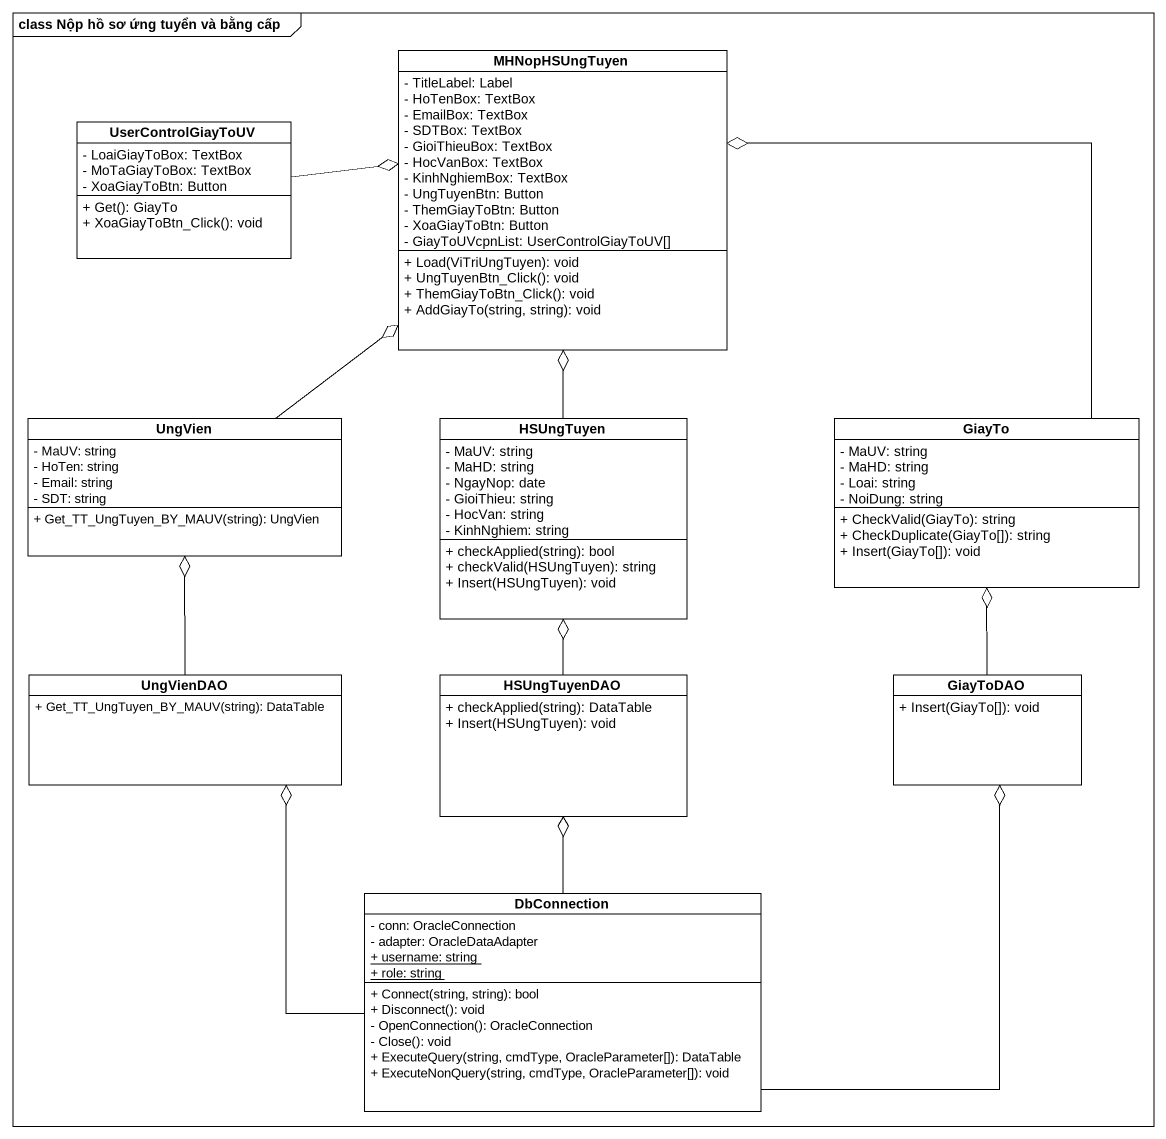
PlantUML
@startuml
mainframe class Nộp hồ sơ ứng tuyển và bằng cấp
hide circle
hide empty members
skinparam classAttributeIconSize 0
class MHNopHSUngTuyen {
  - TitleLabel: Label
  - HoTenBox: TextBox
  - EmailBox: TextBox
  - SDTBox: TextBox
  - GioiThieuBox: TextBox
  - HocVanBox: TextBox
  - KinhNghiemBox: TextBox
  - UngTuyenBtn: Button
  - ThemGiayToBtn: Button
  - XoaGiayToBtn: Button
  - GiayToUVcpnList: UserControlGiayToUV[]
  + Load(ViTriUngTuyen): void
  + UngTuyenBtn_Click(): void
  + ThemGiayToBtn_Click(): void
  + AddGiayTo(string, string): void
}
class UserControlGiayToUV {
  - LoaiGiayToBox: TextBox
  - MoTaGiayToBox: TextBox
  - XoaGiayToBtn: Button
  + Get(): GiayTo
  + XoaGiayToBtn_Click(): void
}
class UngVien {
  - MaUV: string
  - HoTen: string
  - Email: string
  - SDT: string
  + Get_TT_UngTuyen_BY_MAUV(string): UngVien
}
class HSUngTuyen {
  - MaUV: string
  - MaHD: string
  - NgayNop: date
  - GioiThieu: string
  - HocVan: string
  - KinhNghiem: string
  + checkApplied(string): bool
  + checkValid(HSUngTuyen): string
  + Insert(HSUngTuyen): void
}
class GiayTo {
  - MaUV: string
  - MaHD: string
  - Loai: string
  - NoiDung: string
  + CheckValid(GiayTo): string
  + CheckDuplicate(GiayTo[]): string
  + Insert(GiayTo[]): void
}
class UngVienDAO {
  + Get_TT_UngTuyen_BY_MAUV(string): DataTable
}
class HSUngTuyenDAO {
  + checkApplied(string): DataTable
  + Insert(HSUngTuyen): void
}
class GiayToDAO {
  + Insert(GiayTo[]): void
}
class DbConnection {
  - conn: OracleConnection
  - adapter: OracleDataAdapter
  {static} + username: string
  {static} + role: string
  + Connect(string, string): bool
  + Disconnect(): void
  - OpenConnection(): OracleConnection
  - Close(): void
  + ExecuteQuery(string, cmdType, OracleParameter[]): DataTable
  + ExecuteNonQuery(string, cmdType, OracleParameter[]): void
}
UserControlGiayToUV -right-o MHNopHSUngTuyen
UngVien -up-o MHNopHSUngTuyen
HSUngTuyen -up-o MHNopHSUngTuyen
GiayTo -up-o MHNopHSUngTuyen
UngVienDAO -up-o UngVien
HSUngTuyenDAO -up-o HSUngTuyen
GiayToDAO -up-o GiayTo
DbConnection -up-o UngVienDAO
DbConnection -up-o HSUngTuyenDAO
DbConnection -up-o GiayToDAO
@enduml
